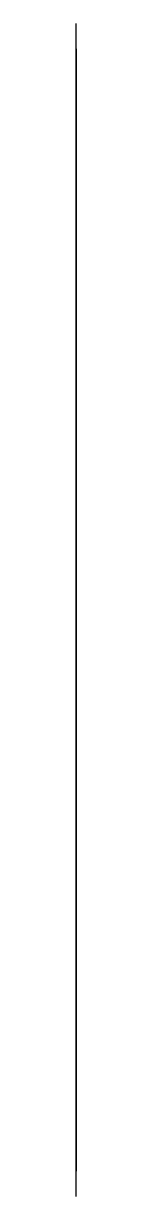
# Model space of a CAD drawing. Header units: millimetres. Extents: x 0 to 0, y -75 to 155.
import ezdxf

# ---------------------------------------------------------------- set-up
doc = ezdxf.new("R2010")
doc.units = ezdxf.units.MM
doc.linetypes.add('DASHED', pattern=[0.6, 0.3, -0.3])

msp = doc.modelspace()

# ---------------------------------------------------------------- linework, layer by layer
at = {"layer": 'CL', "color": 3}
msp.add_line((0, -75), (0, 155), dxfattribs=at)
at = {"layer": 'DWL', "color": 5, "linetype": 'DASHED'}
msp.add_line((0, 0), (0, 0), dxfattribs=at)
at = {"layer": 'SECTION', "color": 1}
msp.add_lwpolyline([(0, 150), (0, 100), (0, 50), (0, 0), (0, -5.78), (0, -11.52), (0, -17.18), (0, -22.73), (0, -28.12), (0, -33.32), (0, -38.29), (0, -42.99), (0, -47.41), (0, -51.5), (0, -55.24), (0, -58.6), (0, -61.56), (0, -64.1), (0, -66.21), (0, -67.86), (0, -69.05), (0, -69.76), (0, -70), (0, -69.76), (0, -69.05), (0, -67.86), (0, -66.21), (0, -64.1), (0, -61.56), (0, -58.6), (0, -55.24), (0, -51.5), (0, -47.41), (0, -42.99), (0, -38.29), (0, -33.32), (0, -28.12), (0, -22.73), (0, -17.18), (0, -11.52), (0, -5.78), (0, 0), (0, 50), (0, 100), (0, 150)], dxfattribs=at)

doc.saveas('drawing.dxf')
